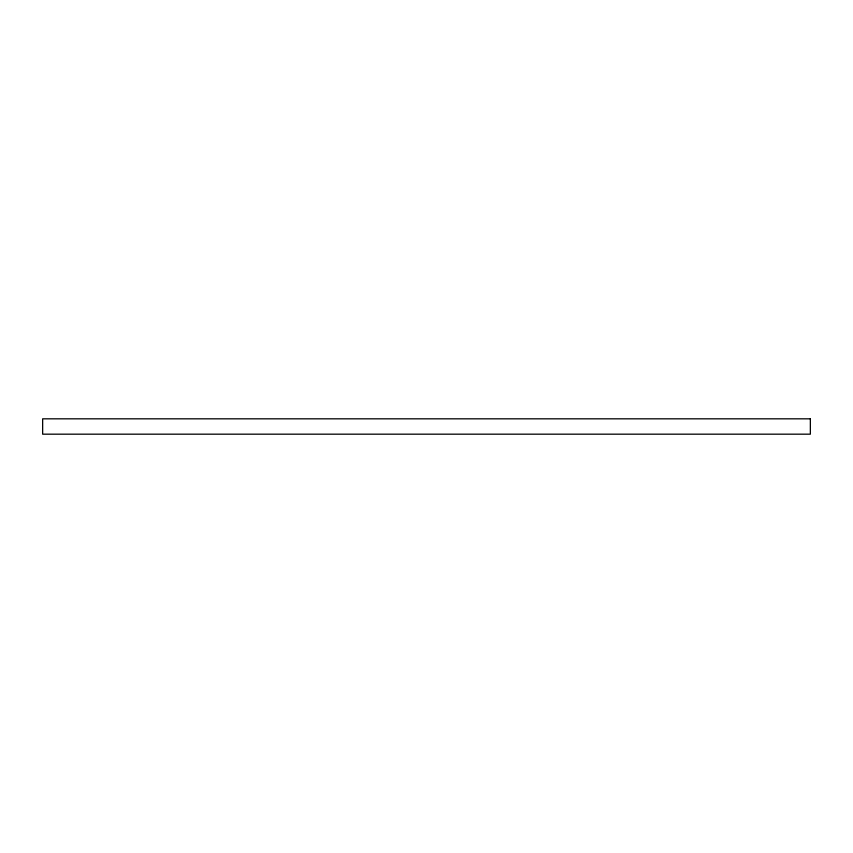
<?xml version="1.0" encoding="UTF-8"?>
<svg xmlns="http://www.w3.org/2000/svg" width="853" height="853" viewBox="0 0 853 853"><rect width="100%" height="100%" fill="white"/><g stroke="black" fill="none" stroke-linecap="round" stroke-linejoin="round"><path stroke-width="1.28" d="M810.35 418.823L42.65 418.823L42.65 434.177L810.35 434.177L810.35 418.823"/></g></svg>
